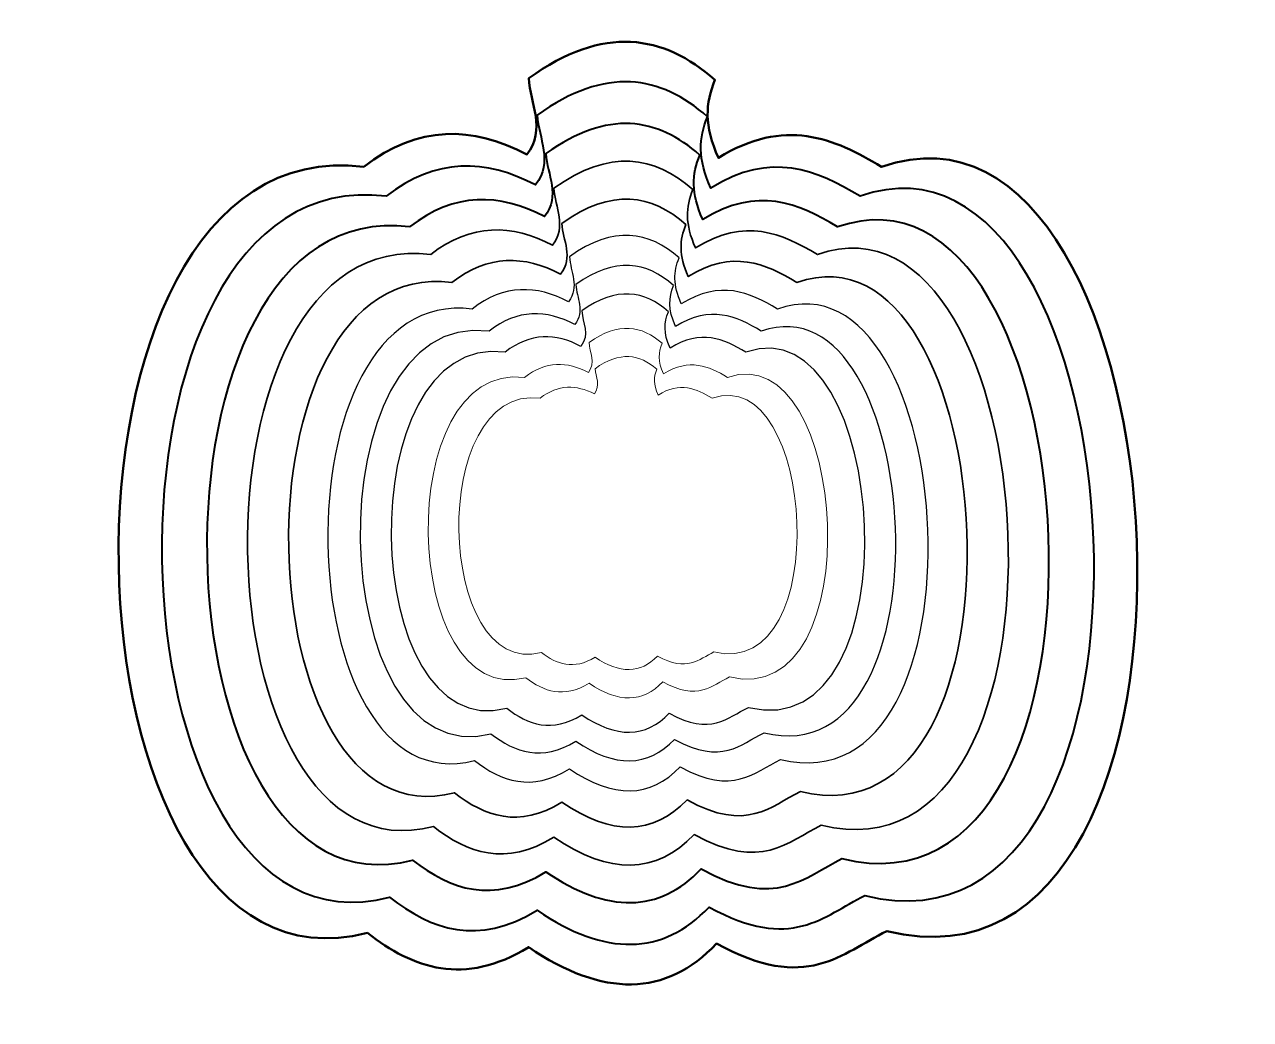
# Model space of a CAD drawing. Header units: centimetres. Extents: x -8.4 to 8.7, y -7.1 to 6.8.
import ezdxf

# ---------------------------------------------------------------- set-up
doc = ezdxf.new("R2010")
doc.units = ezdxf.units.CM
doc.header["$MEASUREMENT"] = 0
doc.layers.add('Layer 1', color=7, linetype='Continuous')

msp = doc.modelspace()

# ---------------------------------------------------------------- linework, layer by layer
at = {"layer": 'Layer 1', "color": 38, "lineweight": 50}
msp.add_open_spline([(-3.69166, 4.838), (-2.93171, 5.43067), (-2.17176, 5.40869), (-1.41181, 5.01147), (-1.41181, 5.01147), (-1.13953, 5.36666), (-1.36431, 5.72186), (-1.38703, 6.07706), (-1.38703, 6.07706), (-0.3392, 6.82688), (0.49694, 6.68759), (1.21498, 6.05228), (1.21498, 6.05228), (1.08096, 5.72457), (1.0627, 5.41592), (1.26454, 4.96192), (1.26454, 4.96192), (2.18907, 5.53778), (2.88022, 5.23848), (3.54439, 4.83801), (3.54439, 4.83801), (7.87604, 6.35488), (8.70022, -7.07643), (3.61873, -5.84262), (3.61873, -5.84262), (2.98131, -6.14936), (2.50301, -6.71069), (1.23975, -6.01609), (1.23975, -6.01609), (0.52977, -6.76133), (-0.34665, -6.77423), (-1.38704, -6.06565), (-1.38704, -6.06565), (-2.29349, -6.6186), (-2.99819, -6.36455), (-3.64211, -5.8674), (-3.64211, -5.8674), (-8.10199, -7.01922), (-8.43329, 5.42895), (-3.69166, 4.838)], degree=3, knots=[0, 0, 0, 0, 0.09090909, 0.09090909, 0.09090909, 0.09090909, 0.18181818, 0.18181818, 0.18181818, 0.18181818, 0.27272727, 0.27272727, 0.27272727, 0.27272727, 0.36363636, 0.36363636, 0.36363636, 0.36363636, 0.45454545, 0.45454545, 0.45454545, 0.45454545, 0.54545455, 0.54545455, 0.54545455, 0.54545455, 0.63636364, 0.63636364, 0.63636364, 0.63636364, 0.72727273, 0.72727273, 0.72727273, 0.72727273, 0.81818182, 0.81818182, 0.81818182, 0.81818182, 1, 1, 1, 1], dxfattribs=at)
at = {"layer": 'Layer 1', "color": 36, "lineweight": 40}
msp.add_open_spline([(-3.37789, 4.42681), (-2.68252, 4.9691), (-1.98716, 4.949), (-1.2918, 4.58553), (-1.2918, 4.58553), (-1.04266, 4.91054), (-1.24833, 5.23554), (-1.26912, 5.56055), (-1.26912, 5.56055), (-0.31035, 6.24665), (0.45473, 6.11919), (1.11174, 5.53787), (1.11174, 5.53787), (0.98911, 5.23801), (0.97241, 4.9556), (1.15709, 4.54018), (1.15709, 4.54018), (2.00305, 5.0671), (2.63545, 4.79323), (3.24318, 4.4268), (3.24318, 4.4268), (7.20669, 5.81476), (7.96083, -6.47505), (3.31121, -5.3461), (3.31121, -5.3461), (2.72796, -5.62678), (2.29031, -6.14039), (1.13441, -5.50482), (1.13441, -5.50482), (0.48477, -6.18673), (-0.31716, -6.19853), (-1.26913, -5.55017), (-1.26913, -5.55017), (-2.09855, -6.05612), (-2.74335, -5.82367), (-3.33255, -5.36877), (-3.33255, -5.36877), (-7.41339, -6.42269), (-7.71653, 4.96753), (-3.37789, 4.42681)], degree=3, knots=[0, 0, 0, 0, 0.09090909, 0.09090909, 0.09090909, 0.09090909, 0.18181818, 0.18181818, 0.18181818, 0.18181818, 0.27272727, 0.27272727, 0.27272727, 0.27272727, 0.36363636, 0.36363636, 0.36363636, 0.36363636, 0.45454545, 0.45454545, 0.45454545, 0.45454545, 0.54545455, 0.54545455, 0.54545455, 0.54545455, 0.63636364, 0.63636364, 0.63636364, 0.63636364, 0.72727273, 0.72727273, 0.72727273, 0.72727273, 0.81818182, 0.81818182, 0.81818182, 0.81818182, 1, 1, 1, 1], dxfattribs=at)
at = {"layer": 'Layer 1', "color": 34, "lineweight": 40}
msp.add_open_spline([(-3.0513, 3.99884), (-2.42316, 4.48871), (-1.79502, 4.47055), (-1.16688, 4.14222), (-1.16688, 4.14222), (-0.94183, 4.43581), (-1.12761, 4.72939), (-1.14639, 5.02298), (-1.14639, 5.02298), (-0.2803, 5.64276), (0.41081, 5.52761), (1.00431, 5.0025), (1.00431, 5.0025), (0.89354, 4.73163), (0.87845, 4.47652), (1.04528, 4.10126), (1.04528, 4.10126), (1.80946, 4.57724), (2.38073, 4.32985), (2.9297, 3.99884), (2.9297, 3.99884), (6.51005, 5.25262), (7.19128, -5.8491), (2.99115, -4.82928), (2.99115, -4.82928), (2.46429, -5.08282), (2.06894, -5.54679), (1.02479, -4.97266), (1.02479, -4.97266), (0.43796, -5.58864), (-0.28645, -5.5993), (-1.14639, -5.01363), (-1.14639, -5.01363), (-1.89562, -5.47067), (-2.47809, -5.26069), (-3.01033, -4.84977), (-3.01033, -4.84977), (-6.69669, -5.8018), (-6.97052, 4.48728), (-3.0513, 3.99884)], degree=3, knots=[0, 0, 0, 0, 0.09090909, 0.09090909, 0.09090909, 0.09090909, 0.18181818, 0.18181818, 0.18181818, 0.18181818, 0.27272727, 0.27272727, 0.27272727, 0.27272727, 0.36363636, 0.36363636, 0.36363636, 0.36363636, 0.45454545, 0.45454545, 0.45454545, 0.45454545, 0.54545455, 0.54545455, 0.54545455, 0.54545455, 0.63636364, 0.63636364, 0.63636364, 0.63636364, 0.72727273, 0.72727273, 0.72727273, 0.72727273, 0.81818182, 0.81818182, 0.81818182, 0.81818182, 1, 1, 1, 1], dxfattribs=at)
at = {"layer": 'Layer 1', "color": 30, "lineweight": 35}
for points, knots in [([(-2.75674, 3.61282), (-2.18923, 4.0554), (-1.62172, 4.03899), (-1.05422, 3.74236), (-1.05422, 3.74236), (-0.85089, 4.00761), (-1.01874, 4.27285), (-1.03571, 4.5381), (-1.03571, 4.5381), (-0.25322, 5.09805), (0.37118, 4.99402), (0.90739, 4.51959), (0.90739, 4.51959), (0.80731, 4.27487), (0.79367, 4.04438), (0.9444, 3.70534), (0.9444, 3.70534), (1.63481, 4.13537), (2.15094, 3.91186), (2.64692, 3.61281), (2.64692, 3.61281), (5.88167, 4.74556), (6.49714, -5.28454), (2.70244, -4.36316), (2.70244, -4.36316), (2.22644, -4.59223), (1.86925, -5.01141), (0.92589, -4.4927), (0.92589, -4.4927), (0.3957, -5.04923), (-0.25878, -5.05886), (-1.03572, -4.52971), (-1.03572, -4.52971), (-1.71263, -4.94264), (-2.23888, -4.75292), (-2.71974, -4.38166), (-2.71974, -4.38166), (-6.05025, -5.24179), (-6.29765, 4.05412), (-2.75674, 3.61282)], [0, 0, 0, 0, 0.09090909, 0.09090909, 0.09090909, 0.09090909, 0.18181818, 0.18181818, 0.18181818, 0.18181818, 0.27272727, 0.27272727, 0.27272727, 0.27272727, 0.36363636, 0.36363636, 0.36363636, 0.36363636, 0.45454545, 0.45454545, 0.45454545, 0.45454545, 0.54545455, 0.54545455, 0.54545455, 0.54545455, 0.63636364, 0.63636364, 0.63636364, 0.63636364, 0.72727273, 0.72727273, 0.72727273, 0.72727273, 0.81818182, 0.81818182, 0.81818182, 0.81818182, 1, 1, 1, 1]), ([(-2.45919, 3.22288), (-1.95293, 3.6177), (-1.44667, 3.60306), (-0.94042, 3.33844), (-0.94042, 3.33844), (-0.75904, 3.57506), (-0.90877, 3.81168), (-0.92391, 4.0483), (-0.92391, 4.0483), (-0.22587, 4.54782), (0.33114, 4.45502), (0.80948, 4.03179), (0.80948, 4.03179), (0.7202, 3.81348), (0.70804, 3.60787), (0.8425, 3.30542), (0.8425, 3.30542), (1.45839, 3.68904), (1.91882, 3.48966), (2.36127, 3.22287), (2.36127, 3.22287), (5.2469, 4.23337), (5.79595, -4.71422), (2.4108, -3.89227), (2.4108, -3.89227), (1.98617, -4.09662), (1.66753, -4.47056), (0.82599, -4.00783), (0.82599, -4.00783), (0.35302, -4.50429), (-0.23083, -4.51288), (-0.92391, -4.04085), (-0.92391, -4.04085), (-1.52776, -4.40921), (-1.99721, -4.23997), (-2.42617, -3.90878), (-2.42617, -3.90878), (-5.39724, -4.67609), (-5.61794, 3.61654), (-2.45919, 3.22287), (-2.45919, 3.22287), (-2.45919, 3.22287), (-2.45919, 3.22288), (-2.45919, 3.22288)], [0, 0, 0, 0, 0.08333333, 0.08333333, 0.08333333, 0.08333333, 0.16666667, 0.16666667, 0.16666667, 0.16666667, 0.25, 0.25, 0.25, 0.25, 0.33333333, 0.33333333, 0.33333333, 0.33333333, 0.41666667, 0.41666667, 0.41666667, 0.41666667, 0.5, 0.5, 0.5, 0.5, 0.58333333, 0.58333333, 0.58333333, 0.58333333, 0.66666667, 0.66666667, 0.66666667, 0.66666667, 0.75, 0.75, 0.75, 0.75, 0.83333333, 0.83333333, 0.83333333, 0.83333333, 1, 1, 1, 1])]:
    msp.add_open_spline(points, degree=3, knots=knots, dxfattribs=at)
at = {"layer": 'Layer 1', "color": 31, "lineweight": 30}
msp.add_open_spline([(-2.17547, 2.85108), (-1.72761, 3.20035), (-1.27975, 3.1874), (-0.83189, 2.95331), (-0.83189, 2.95331), (-0.67143, 3.16264), (-0.80389, 3.37196), (-0.81728, 3.58128), (-0.81728, 3.58128), (-0.19977, 4.02317), (0.29299, 3.94108), (0.71615, 3.56667), (0.71615, 3.56667), (0.63717, 3.37354), (0.62641, 3.19165), (0.74536, 2.92409), (0.74536, 2.92409), (1.29021, 3.26346), (1.69752, 3.08707), (2.08893, 2.85107), (2.08893, 2.85107), (4.64168, 3.745), (5.1274, -4.17042), (2.13274, -3.44329), (2.13274, -3.44329), (1.75709, -3.62407), (1.47521, -3.95487), (0.73075, -3.54552), (0.73075, -3.54552), (0.31234, -3.98472), (-0.20416, -3.99232), (-0.81729, -3.57473), (-0.81729, -3.57473), (-1.35149, -3.90059), (-1.76679, -3.75088), (-2.14626, -3.45789), (-2.14626, -3.45789), (-4.7746, -4.13669), (-4.96984, 3.19934), (-2.17547, 2.85108)], degree=3, knots=[0, 0, 0, 0, 0.09090909, 0.09090909, 0.09090909, 0.09090909, 0.18181818, 0.18181818, 0.18181818, 0.18181818, 0.27272727, 0.27272727, 0.27272727, 0.27272727, 0.36363636, 0.36363636, 0.36363636, 0.36363636, 0.45454545, 0.45454545, 0.45454545, 0.45454545, 0.54545455, 0.54545455, 0.54545455, 0.54545455, 0.63636364, 0.63636364, 0.63636364, 0.63636364, 0.72727273, 0.72727273, 0.72727273, 0.72727273, 0.81818182, 0.81818182, 0.81818182, 0.81818182, 1, 1, 1, 1], dxfattribs=at)
at = {"layer": 'Layer 1', "color": 31, "lineweight": 25}
msp.add_open_spline([(-1.94019, 2.54275), (-1.54077, 2.85426), (-1.14133, 2.84271), (-0.7419, 2.63393), (-0.7419, 2.63393), (-0.5988, 2.82062), (-0.71693, 3.00731), (-0.72887, 3.194), (-0.72887, 3.194), (-0.17813, 3.58811), (0.26134, 3.51489), (0.63874, 3.18097), (0.63874, 3.18097), (0.5683, 3.00873), (0.5587, 2.8465), (0.6648, 2.60788), (0.6648, 2.60788), (1.15072, 2.91055), (1.51399, 2.75324), (1.86308, 2.54275), (1.86308, 2.54275), (4.13978, 3.34001), (4.57297, -3.71946), (1.90215, -3.07096), (1.90215, -3.07096), (1.56712, -3.23219), (1.31573, -3.52722), (0.65176, -3.16214), (0.65176, -3.16214), (0.27859, -3.55384), (-0.18205, -3.56062), (-0.72887, -3.18819), (-0.72887, -3.18819), (-1.20531, -3.47882), (-1.57569, -3.34529), (-1.91413, -3.08399), (-1.91413, -3.08399), (-4.25825, -3.68939), (-4.43238, 2.85335), (-1.94018, 2.54275), (-1.94018, 2.54275), (-1.94018, 2.54275), (-1.94019, 2.54275), (-1.94019, 2.54275)], degree=3, knots=[0, 0, 0, 0, 0.08333333, 0.08333333, 0.08333333, 0.08333333, 0.16666667, 0.16666667, 0.16666667, 0.16666667, 0.25, 0.25, 0.25, 0.25, 0.33333333, 0.33333333, 0.33333333, 0.33333333, 0.41666667, 0.41666667, 0.41666667, 0.41666667, 0.5, 0.5, 0.5, 0.5, 0.58333333, 0.58333333, 0.58333333, 0.58333333, 0.66666667, 0.66666667, 0.66666667, 0.66666667, 0.75, 0.75, 0.75, 0.75, 0.83333333, 0.83333333, 0.83333333, 0.83333333, 1, 1, 1, 1], dxfattribs=at)
at = {"layer": 'Layer 1', "color": 254, "lineweight": 25}
msp.add_open_spline([(-1.71607, 2.24904), (-1.36278, 2.52457), (-1.00948, 2.51435), (-0.65618, 2.32968), (-0.65618, 2.32968), (-0.5296, 2.49481), (-0.6341, 2.65993), (-0.64465, 2.82506), (-0.64465, 2.82506), (-0.15752, 3.17365), (0.23119, 3.10889), (0.565, 2.81354), (0.565, 2.81354), (0.5027, 2.66119), (0.49421, 2.5177), (0.58805, 2.30664), (0.58805, 2.30664), (1.01785, 2.57435), (1.33917, 2.43521), (1.64793, 2.24904), (1.64793, 2.24904), (3.66168, 2.95422), (4.04484, -3.2899), (1.68249, -2.7163), (1.68249, -2.7163), (1.38616, -2.85891), (1.1638, -3.11987), (0.57652, -2.79695), (0.57652, -2.79695), (0.24645, -3.14341), (-0.16098, -3.14941), (-0.64465, -2.81999), (-0.64465, -2.81999), (-1.06606, -3.07705), (-1.39366, -2.95895), (-1.69302, -2.72782), (-1.69302, -2.72782), (-3.7664, -3.26329), (-3.92042, 2.52377), (-1.71607, 2.24904)], degree=3, knots=[0, 0, 0, 0, 0.09090909, 0.09090909, 0.09090909, 0.09090909, 0.18181818, 0.18181818, 0.18181818, 0.18181818, 0.27272727, 0.27272727, 0.27272727, 0.27272727, 0.36363636, 0.36363636, 0.36363636, 0.36363636, 0.45454545, 0.45454545, 0.45454545, 0.45454545, 0.54545455, 0.54545455, 0.54545455, 0.54545455, 0.63636364, 0.63636364, 0.63636364, 0.63636364, 0.72727273, 0.72727273, 0.72727273, 0.72727273, 0.81818182, 0.81818182, 0.81818182, 0.81818182, 1, 1, 1, 1], dxfattribs=at)
at = {"layer": 'Layer 1', "color": 9, "lineweight": 20}
msp.add_open_spline([(-1.44712, 1.89659), (-1.14918, 2.12894), (-0.85125, 2.12032), (-0.55331, 1.96459), (-0.55331, 1.96459), (-0.44657, 2.10384), (-0.53469, 2.2431), (-0.54359, 2.38235), (-0.54359, 2.38235), (-0.1328, 2.67632), (0.19501, 2.6217), (0.47651, 2.37264), (0.47651, 2.37264), (0.42397, 2.24416), (0.41681, 2.12316), (0.49595, 1.94517), (0.49595, 1.94517), (0.8584, 2.17093), (1.12937, 2.0536), (1.38975, 1.8966), (1.38975, 1.8966), (3.08795, 2.49128), (3.41107, -2.7744), (1.41889, -2.29069), (1.41889, -2.29069), (1.16899, -2.41096), (0.98148, -2.63102), (0.48622, -2.3587), (0.48622, -2.3587), (0.20787, -2.65088), (-0.13572, -2.65593), (-0.5436, -2.37813), (-0.5436, -2.37813), (-0.89897, -2.59491), (-1.17525, -2.49531), (-1.42769, -2.3004), (-1.42769, -2.3004), (-3.17617, -2.75197), (-3.30606, 2.12828), (-1.44712, 1.8966), (-1.44712, 1.8966), (-1.44712, 1.8966), (-1.44712, 1.89659), (-1.44712, 1.89659)], degree=3, knots=[0, 0, 0, 0, 0.08333333, 0.08333333, 0.08333333, 0.08333333, 0.16666667, 0.16666667, 0.16666667, 0.16666667, 0.25, 0.25, 0.25, 0.25, 0.33333333, 0.33333333, 0.33333333, 0.33333333, 0.41666667, 0.41666667, 0.41666667, 0.41666667, 0.5, 0.5, 0.5, 0.5, 0.58333333, 0.58333333, 0.58333333, 0.58333333, 0.66666667, 0.66666667, 0.66666667, 0.66666667, 0.75, 0.75, 0.75, 0.75, 0.83333333, 0.83333333, 0.83333333, 0.83333333, 1, 1, 1, 1], dxfattribs=at)
at = {"layer": 'Layer 1', "color": 254, "lineweight": 15}
msp.add_open_spline([(-1.22568, 1.60641), (-0.97332, 1.80321), (-0.72097, 1.79591), (-0.46861, 1.66401), (-0.46861, 1.66401), (-0.3782, 1.78196), (-0.45284, 1.89991), (-0.46038, 2.01786), (-0.46038, 2.01786), (-0.11243, 2.26685), (0.16522, 2.22059), (0.40366, 2.00963), (0.40366, 2.00963), (0.35916, 1.90081), (0.35309, 1.79831), (0.42013, 1.64755), (0.42013, 1.64755), (0.72713, 1.83877), (0.95664, 1.73939), (1.17719, 1.60641), (1.17719, 1.60641), (2.61559, 2.11011), (2.88928, -2.34998), (1.20188, -1.94027), (1.20188, -1.94027), (0.99021, -2.04214), (0.83139, -2.22853), (0.4119, -1.99788), (0.4119, -1.99788), (0.17613, -2.24535), (-0.11489, -2.24964), (-0.46037, -2.01434), (-0.46037, -2.01434), (-0.76138, -2.19795), (-0.99538, -2.1136), (-1.20921, -1.9485), (-1.20921, -1.9485), (-2.69019, -2.33099), (-2.80021, 1.80264), (-1.22567, 1.60641), (-1.22567, 1.60641), (-1.22567, 1.60641), (-1.22568, 1.60641), (-1.22568, 1.60641)], degree=3, knots=[0, 0, 0, 0, 0.08333333, 0.08333333, 0.08333333, 0.08333333, 0.16666667, 0.16666667, 0.16666667, 0.16666667, 0.25, 0.25, 0.25, 0.25, 0.33333333, 0.33333333, 0.33333333, 0.33333333, 0.41666667, 0.41666667, 0.41666667, 0.41666667, 0.5, 0.5, 0.5, 0.5, 0.58333333, 0.58333333, 0.58333333, 0.58333333, 0.66666667, 0.66666667, 0.66666667, 0.66666667, 0.75, 0.75, 0.75, 0.75, 0.83333333, 0.83333333, 0.83333333, 0.83333333, 1, 1, 1, 1], dxfattribs=at)

doc.saveas('drawing.dxf')
